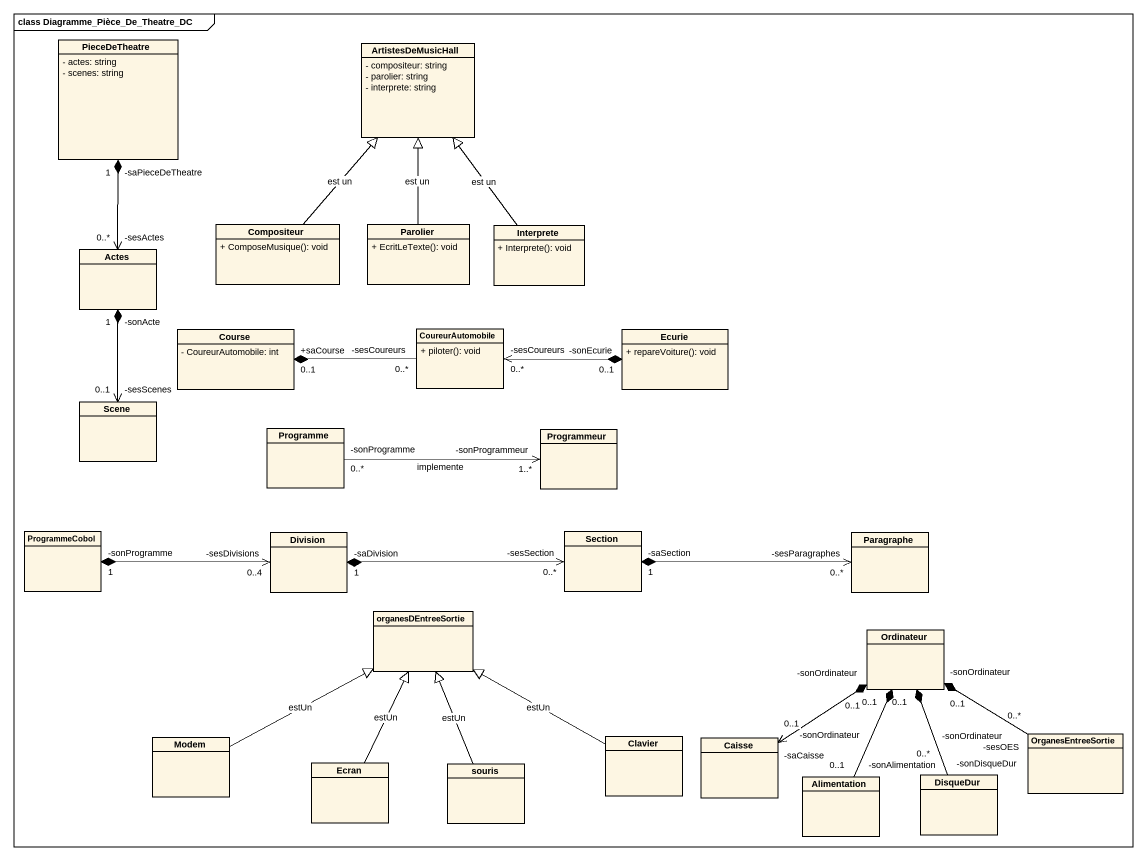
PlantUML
@startuml
mainframe class Diagramme_Pièce_De_Theatre_DC
hide circle
hide empty members
skinparam classAttributeIconSize 0
class PieceDeTheatre {
  - actes: string
  - scenes: string
}
class ArtistesDeMusicHall {
  - compositeur: string
  - parolier: string
  - interprete: string
}
class Compositeur {
  + ComposeMusique(): void
}
class Parolier {
  + EcritLeTexte(): void
}
class Interprete {
  + Interprete(): void
}
class Actes
class Course {
  - CoureurAutomobile: int
}
class CoureurAutomobile {
  + piloter(): void
}
class Ecurie {
  + repareVoiture(): void
}
class Scene
class Programme
class Programmeur
class ProgrammeCobol
class Division
class Section
class Paragraphe
class organesDEntreeSortie
class Ordinateur
class Modem
class Clavier
class Caisse
class OrganesEntreeSortie
class Ecran
class souris
class Alimentation
class DisqueDur
Compositeur -up-|> ArtistesDeMusicHall : est un
Parolier -up-|> ArtistesDeMusicHall : est un
Interprete -up-|> ArtistesDeMusicHall : est un
Actes "-sesActes\n0..*" <-up-* "-saPieceDeTheatre\n1" PieceDeTheatre
CoureurAutomobile "-sesCoureurs\n0..*" -left-* "+saCourse\n0..1" Course
CoureurAutomobile "-sesCoureurs\n0..*" <-right-* "-sonEcurie\n0..1" Ecurie
Scene "-sesScenes\n0..1" <-up-* "-sonActe\n1" Actes
Programme "-sonProgramme\n0..*" -right-> "-sonProgrammeur\n1..*" Programmeur : implemente
Division "-sesDivisions\n0..4" <-left-* "-sonProgramme\n1" ProgrammeCobol
Section "-sesSection\n0..*" <-left-* "-saDivision\n1" Division
Paragraphe "-sesParagraphes\n0..*" <-left-* "-saSection\n1" Section
Modem -right-|> organesDEntreeSortie : estUn
Clavier -left-|> organesDEntreeSortie : estUn
Caisse "-saCaisse\n0..1" <-up-* "-sonOrdinateur\n0..1" Ordinateur
OrganesEntreeSortie "-sesOES\n0..*" -up-* "-sonOrdinateur\n0..1" Ordinateur
Ecran -up-|> organesDEntreeSortie : estUn
souris -up-|> organesDEntreeSortie : estUn
Alimentation "-sonAlimentation\n0..1" -up-* "-sonOrdinateur\n0..1" Ordinateur
DisqueDur "-sonDisqueDur\n0..*" -up-* "-sonOrdinateur\n0..1" Ordinateur
@enduml
